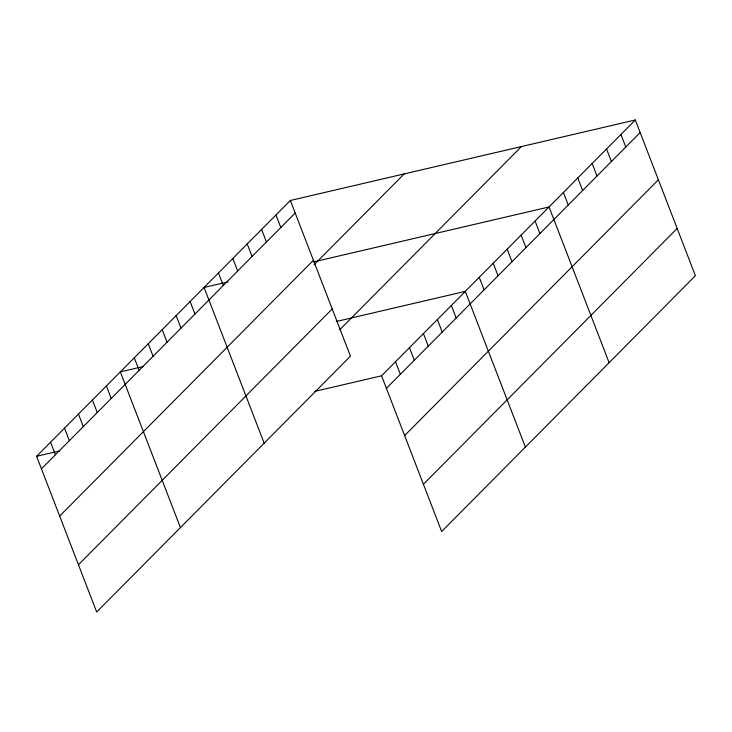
<?xml version="1.0" encoding="UTF-8"?>
<svg xmlns="http://www.w3.org/2000/svg" width="732" height="732" viewBox="0 0 732 732"><rect width="100%" height="100%" fill="white"/><g stroke="black" fill="none" stroke-linecap="round" stroke-linejoin="round"><path stroke-width="1.1" d="M290.348 200.477L350.436 356.2L96.688 612.016L36.6 456.292L290.348 200.477L635.312 119.984L695.4 275.708L441.652 531.524L381.564 375.8L635.312 119.984M41.44 468.837L295.188 213.021M59.676 516.087L313.424 260.272M314.037 264.801L404.192 173.914M78.452 564.765L332.209 308.95M339.831 329.665L521.477 146.546M386.405 388.344L640.152 132.529M404.631 435.595L658.379 179.779M423.416 484.273L677.164 228.457M228.155 281.838L204.072 287.456L264.161 443.18M313.534 261.91L549.037 206.964L609.125 362.688M143.326 366.512L120.341 371.874L180.429 527.598M336.253 321.494L465.296 291.382L525.384 447.106M36.6 456.292L59.585 450.93M314.787 391.382L381.564 375.8M620.928 134.478L625.769 147.022M606.553 148.98L611.394 161.516M592.17 163.474L597.01 176.019M577.795 177.968L582.635 190.512M563.411 192.461L568.252 205.006M535.083 221.027L539.923 233.572M521.12 235.1L525.96 247.645M507.166 249.173L512.007 261.717M493.212 263.245L498.053 275.781M479.259 277.309L484.099 289.854M451.342 305.454L456.182 317.999M437.388 319.518L442.229 332.063M423.425 333.591L428.266 346.135M409.472 347.663L414.312 360.208M395.518 361.736L400.358 374.272M275.973 214.97L280.813 227.515M261.589 229.464L266.43 242.008M247.215 243.966L252.055 256.511M232.831 258.46L237.671 271.005M218.456 272.954L223.297 285.498M190.119 301.52L194.959 314.065M176.165 315.593L181.005 328.137M162.202 329.665L167.042 342.21M148.248 343.738L153.089 356.274M134.295 357.802L139.135 370.346M106.378 385.947L111.218 398.483M92.424 400.011L97.264 412.555M78.47 414.083L83.311 426.628M64.517 428.156L69.357 440.701M50.554 442.22L55.394 454.764"/></g></svg>
